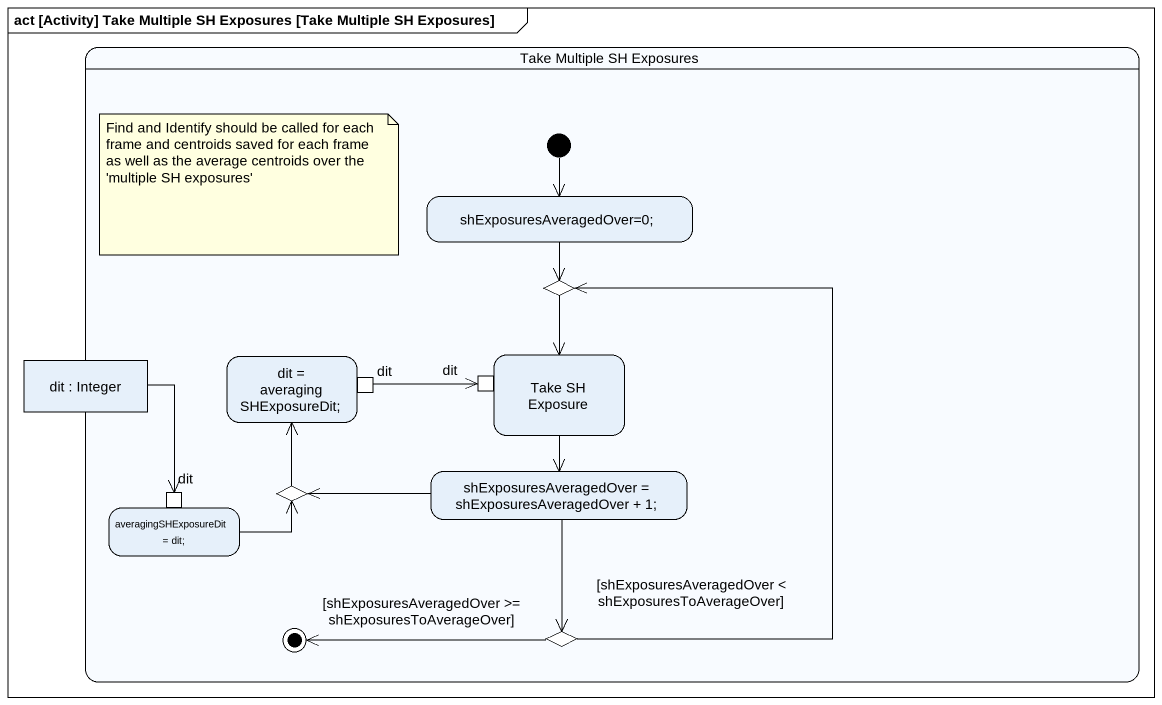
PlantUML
@startuml
mainframe act [Activity] Take Multiple SH Exposures [Take Multiple SH Exposures]
hide empty description
state "Take Multiple SH Exposures" as Take_Multiple_SH_Exposures {
  state "shExposuresAveragedOver=0;" as shExposuresAveragedOver_0
  state choice1 <<choice>>
  state "dit : Integer" as dit <<object>>
  state "dit = averagingSHExposureDit;" as dit_averagingSHExposureDit {
    state "dit" as dit_2 <<outputPin>>
  }
  state "Take SH Exposure" as Take_SH_Exposure {
    state "dit" as dit_3 <<inputPin>>
  }
  state "shExposuresAveragedOver = shExposuresAveragedOver + 1;" as shExposuresAveragedOver
  state "averagingSHExposureDit = dit;" as averagingSHExposureDit_dit {
    state "dit" as dit_4 <<inputPin>>
  }
  state choice2 <<choice>>
  state choice3 <<choice>>
  [*] --> shExposuresAveragedOver_0
  choice3 -left-> [*] : [shExposuresAveragedOver >= shExposuresToAverageOver]
}
shExposuresAveragedOver_0 --> choice1
choice1 --> Take_SH_Exposure
dit --> dit_4
Take_SH_Exposure --> shExposuresAveragedOver
dit_2 -right-> dit_3
shExposuresAveragedOver -left-> choice2
shExposuresAveragedOver --> choice3
averagingSHExposureDit_dit -right-> choice2
choice2 -up-> dit_averagingSHExposureDit
choice3 -up-> choice1 : [shExposuresAveragedOver < shExposuresToAverageOver]
note as N1
  Find and Identify should be called for each frame and centroids saved for each frame as well as the average centroids over the 'multiple SH exposures'
end note
@enduml
